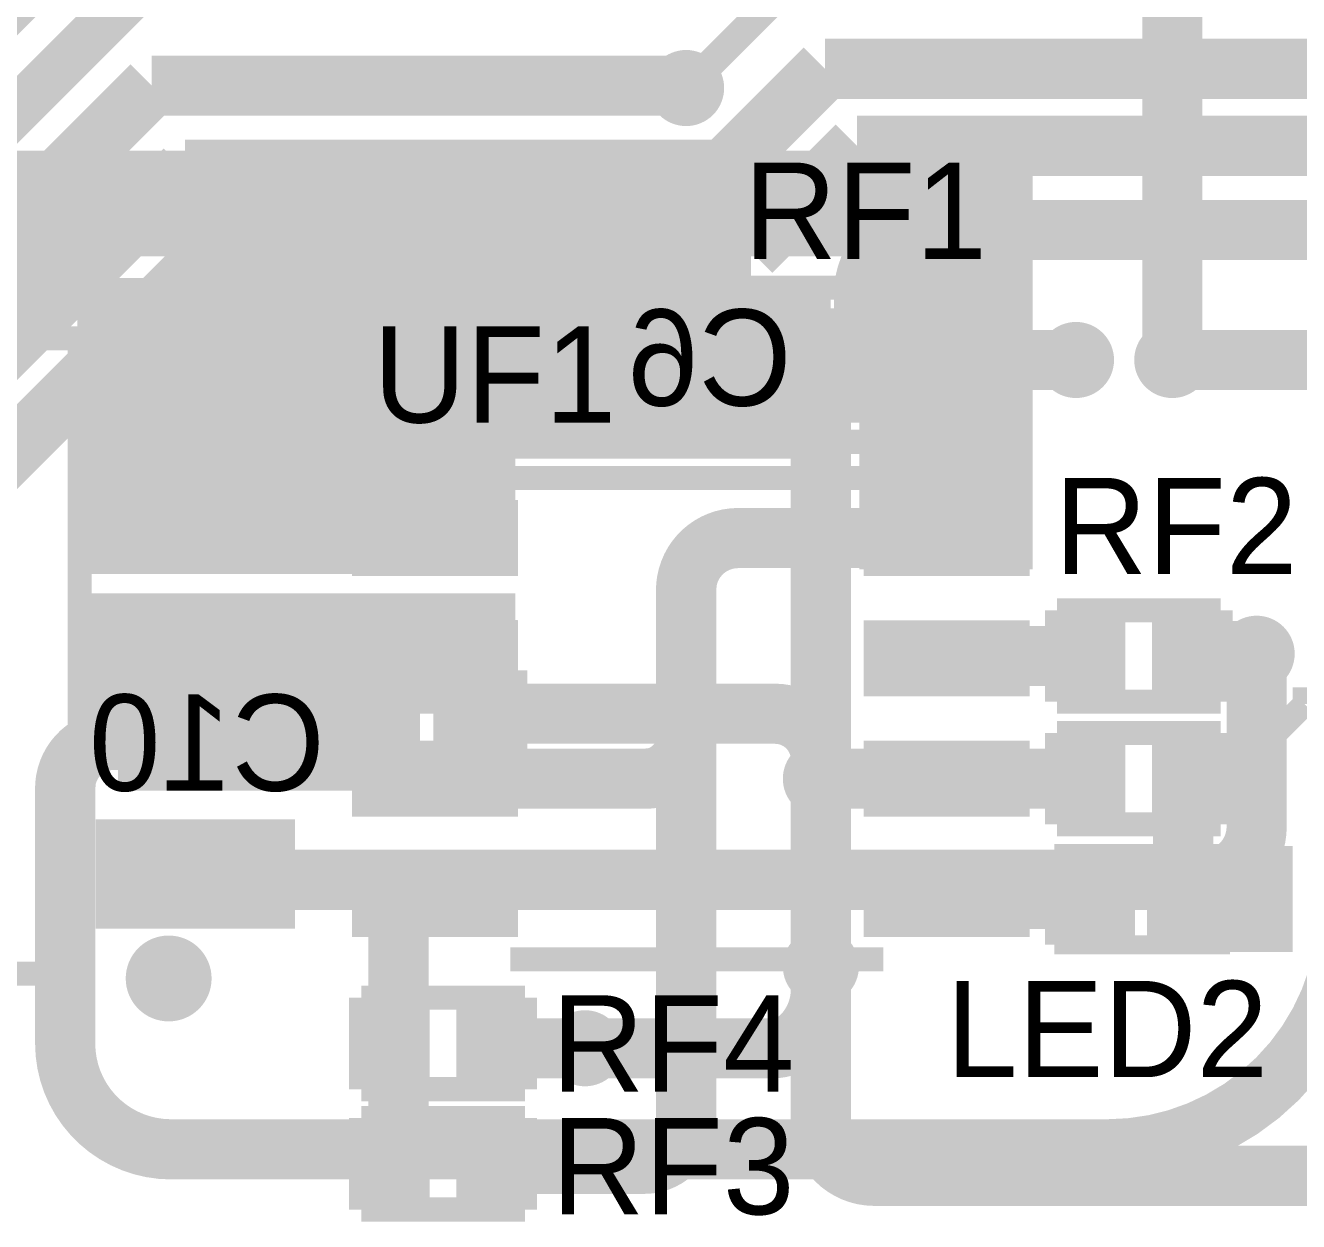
# Model space of a CAD drawing. Header units: millimetres. Extents: x 2.38 to 5.41, y 1.88 to 4.71.
# Drawn here: x 4.212 to 4.741, y 2.772 to 3.269 of the extents above; entities that cross this region are included whole.
import ezdxf

# ---------------------------------------------------------------- set-up
doc = ezdxf.new("R2010")
doc.units = ezdxf.units.MM
doc.header["$MEASUREMENT"] = 0
for name, color, linetype in [('BottomLayer', 5, 'Continuous'), ('BottomOverlay', 54, 'Continuous'), ('BottomPaste', 16, 'Continuous'), ('BottomSolder', 6, 'Continuous'), ('MultiLayer', 9, 'Continuous'), ('TopLayer', 1, 'Continuous'), ('TopOverlay', 2, 'Continuous'), ('TopPaste', 8, 'Continuous'), ('TopSolder', 216, 'Continuous'), ('ViaHoleLayer', 16, 'Continuous')]:
    doc.layers.add(name, color=color, linetype=linetype)

# ---------------------------------------------------------------- blocks, each defined once
blk = doc.blocks.new('BQ2057WSNTR_32')
at = {"layer": 'TopLayer'}
for points in [[(-0.136811, 0.086811), (-0.136811, 0.063189), (-0.0757874, 0.086811), (-0.0757874, 0.063189)], [(0.0757874, 0.086811), (0.0757874, 0.063189), (0.136811, 0.086811), (0.136811, 0.063189)], [(-0.136811, 0.036811), (-0.136811, 0.013189), (-0.0757874, 0.036811), (-0.0757874, 0.013189)], [(0.0757874, 0.036811), (0.0757874, 0.013189), (0.136811, 0.036811), (0.136811, 0.013189)], [(-0.136811, -0.013189), (-0.136811, -0.036811), (-0.0757874, -0.013189), (-0.0757874, -0.036811)], [(0.0757874, -0.013189), (0.0757874, -0.036811), (0.136811, -0.013189), (0.136811, -0.036811)], [(-0.136811, -0.063189), (-0.136811, -0.086811), (-0.0757874, -0.063189), (-0.0757874, -0.086811)], [(0.0757874, -0.063189), (0.0757874, -0.086811), (0.136811, -0.063189), (0.136811, -0.086811)]]:
    blk.add_solid(points, dxfattribs=at)
at = {"layer": 'TopOverlay'}
for points, const_width in [([(-0.1149289, 0.102, 1), (-0.1290711, 0.102, 1)], 0.01), ([(-0.1315711, 0.102, 1), (-0.1265711, 0.102, 1)], 0.005), ([(-0.1174289, 0.102, 1), (-0.1124289, 0.102, 1)], 0.005)]:
    blk.add_lwpolyline(points, format="xyb", close=True, dxfattribs=dict(at, const_width=const_width))
at = {"layer": 'TopOverlay', "const_width": 0.01}
for points in [[(-0.075, 0.1), (0.08, 0.1)], [(-0.075, -0.1), (0.08, -0.1)]]:
    blk.add_lwpolyline(points, dxfattribs=at)
at = {"layer": 'TopPaste'}
for points in [[(-0.136811, 0.086811), (-0.136811, 0.063189), (-0.0757874, 0.086811), (-0.0757874, 0.063189)], [(0.0757874, 0.086811), (0.0757874, 0.063189), (0.136811, 0.086811), (0.136811, 0.063189)], [(-0.136811, 0.036811), (-0.136811, 0.013189), (-0.0757874, 0.036811), (-0.0757874, 0.013189)], [(0.0757874, 0.036811), (0.0757874, 0.013189), (0.136811, 0.036811), (0.136811, 0.013189)], [(-0.136811, -0.013189), (-0.136811, -0.036811), (-0.0757874, -0.013189), (-0.0757874, -0.036811)], [(0.0757874, -0.013189), (0.0757874, -0.036811), (0.136811, -0.013189), (0.136811, -0.036811)], [(-0.136811, -0.063189), (-0.136811, -0.086811), (-0.0757874, -0.063189), (-0.0757874, -0.086811)], [(0.0757874, -0.063189), (0.0757874, -0.086811), (0.136811, -0.063189), (0.136811, -0.086811)]]:
    blk.add_solid(points, dxfattribs=at)
at = {"layer": 'TopSolder'}
for points in [[(-0.140811, 0.090811), (-0.140811, 0.059189), (-0.0717874, 0.090811), (-0.0717874, 0.059189)], [(0.0717874, 0.090811), (0.0717874, 0.059189), (0.140811, 0.090811), (0.140811, 0.059189)], [(-0.140811, 0.040811), (-0.140811, 0.009189), (-0.0717874, 0.040811), (-0.0717874, 0.009189)], [(0.0717874, 0.040811), (0.0717874, 0.009189), (0.140811, 0.040811), (0.140811, 0.009189)], [(-0.140811, -0.009189), (-0.140811, -0.040811), (-0.0717874, -0.009189), (-0.0717874, -0.040811)], [(0.0717874, -0.009189), (0.0717874, -0.040811), (0.140811, -0.009189), (0.140811, -0.040811)], [(-0.140811, -0.059189), (-0.140811, -0.090811), (-0.0717874, -0.059189), (-0.0717874, -0.090811)], [(0.0717874, -0.059189), (0.0717874, -0.090811), (0.140811, -0.059189), (0.140811, -0.090811)]]:
    blk.add_solid(points, dxfattribs=at)
blk = doc.blocks.new('R__0402_81')
at = {"layer": 'TopLayer'}
for points in [[(-0.0095, -0.0125), (-0.0095, 0.0125), (-0.0275, -0.0125), (-0.0275, 0.0125)], [(0.0275, -0.0125), (0.0275, 0.0125), (0.0095, -0.0125), (0.0095, 0.0125)]]:
    blk.add_solid(points, dxfattribs=at)
at = {"layer": 'TopOverlay', "const_width": 0.01}
for points in [[(-0.034, -0.019), (-0.034, 0.019)], [(-0.034, 0.019), (0.034, 0.019)], [(0.034, -0.019), (0.034, 0.019)], [(-0.034, -0.019), (0.034, -0.019)]]:
    blk.add_lwpolyline(points, dxfattribs=at)
at = {"layer": 'TopPaste'}
for points in [[(-0.0095, -0.0125), (-0.0095, 0.0125), (-0.0275, -0.0125), (-0.0275, 0.0125)], [(0.0275, -0.0125), (0.0275, 0.0125), (0.0095, -0.0125), (0.0095, 0.0125)]]:
    blk.add_solid(points, dxfattribs=at)
at = {"layer": 'TopSolder'}
for points in [[(-0.0055, -0.0165), (-0.0055, 0.0165), (-0.0315, -0.0165), (-0.0315, 0.0165)], [(0.0315, -0.0165), (0.0315, 0.0165), (0.0055, -0.0165), (0.0055, 0.0165)]]:
    blk.add_solid(points, dxfattribs=at)
blk = doc.blocks.new('R__0402_82')
at = {"layer": 'TopLayer'}
for points in [[(-0.0095, -0.0125), (-0.0095, 0.0125), (-0.0275, -0.0125), (-0.0275, 0.0125)], [(0.0275, -0.0125), (0.0275, 0.0125), (0.0095, -0.0125), (0.0095, 0.0125)]]:
    blk.add_solid(points, dxfattribs=at)
at = {"layer": 'TopOverlay', "const_width": 0.01}
for points in [[(-0.034, -0.019), (-0.034, 0.019)], [(-0.034, 0.019), (0.034, 0.019)], [(0.034, -0.019), (0.034, 0.019)], [(-0.034, -0.019), (0.034, -0.019)]]:
    blk.add_lwpolyline(points, dxfattribs=at)
at = {"layer": 'TopPaste'}
for points in [[(-0.0095, -0.0125), (-0.0095, 0.0125), (-0.0275, -0.0125), (-0.0275, 0.0125)], [(0.0275, -0.0125), (0.0275, 0.0125), (0.0095, -0.0125), (0.0095, 0.0125)]]:
    blk.add_solid(points, dxfattribs=at)
at = {"layer": 'TopSolder'}
for points in [[(-0.0055, -0.0165), (-0.0055, 0.0165), (-0.0315, -0.0165), (-0.0315, 0.0165)], [(0.0315, -0.0165), (0.0315, 0.0165), (0.0055, -0.0165), (0.0055, 0.0165)]]:
    blk.add_solid(points, dxfattribs=at)
blk = doc.blocks.new('R__0402_83')
at = {"layer": 'TopLayer'}
for points in [[(-0.0095, -0.0125), (-0.0095, 0.0125), (-0.0275, -0.0125), (-0.0275, 0.0125)], [(0.0275, -0.0125), (0.0275, 0.0125), (0.0095, -0.0125), (0.0095, 0.0125)]]:
    blk.add_solid(points, dxfattribs=at)
at = {"layer": 'TopOverlay', "const_width": 0.01}
for points in [[(-0.034, 0.019), (-0.034, -0.019)], [(0.034, 0.019), (-0.034, 0.019)], [(0.034, 0.019), (0.034, -0.019)], [(0.034, -0.019), (-0.034, -0.019)]]:
    blk.add_lwpolyline(points, dxfattribs=at)
at = {"layer": 'TopPaste'}
for points in [[(-0.0095, -0.0125), (-0.0095, 0.0125), (-0.0275, -0.0125), (-0.0275, 0.0125)], [(0.0275, -0.0125), (0.0275, 0.0125), (0.0095, -0.0125), (0.0095, 0.0125)]]:
    blk.add_solid(points, dxfattribs=at)
at = {"layer": 'TopSolder'}
for points in [[(-0.0055, -0.0165), (-0.0055, 0.0165), (-0.0315, -0.0165), (-0.0315, 0.0165)], [(0.0315, -0.0165), (0.0315, 0.0165), (0.0055, -0.0165), (0.0055, 0.0165)]]:
    blk.add_solid(points, dxfattribs=at)
blk = doc.blocks.new('RES_0805_84')
at = {"layer": 'TopLayer'}
for points in [[(-0.06, -0.025), (-0.02, -0.025), (-0.06, 0.025), (-0.02, 0.025)], [(0.02, -0.025), (0.06, -0.025), (0.02, 0.025), (0.06, 0.025)]]:
    blk.add_solid(points, dxfattribs=at)
at = {"layer": 'TopOverlay', "const_width": 0.01}
for points in [[(-0.067, 0.032), (0.067, 0.032)], [(-0.067, -0.032), (-0.067, 0.032)], [(0.067, -0.032), (0.067, 0.032)], [(-0.067, -0.032), (0.067, -0.032)]]:
    blk.add_lwpolyline(points, dxfattribs=at)
at = {"layer": 'TopPaste'}
for points in [[(-0.06, -0.025), (-0.02, -0.025), (-0.06, 0.025), (-0.02, 0.025)], [(0.02, -0.025), (0.06, -0.025), (0.02, 0.025), (0.06, 0.025)]]:
    blk.add_solid(points, dxfattribs=at)
at = {"layer": 'TopSolder'}
for points in [[(-0.064, -0.029), (-0.016, -0.029), (-0.064, 0.029), (-0.016, 0.029)], [(0.016, -0.029), (0.064, -0.029), (0.016, 0.029), (0.064, 0.029)]]:
    blk.add_solid(points, dxfattribs=at)
blk = doc.blocks.new('R__0402_110')
at = {"layer": 'TopLayer'}
for points in [[(-0.0095, -0.0125), (-0.0095, 0.0125), (-0.0275, -0.0125), (-0.0275, 0.0125)], [(0.0275, -0.0125), (0.0275, 0.0125), (0.0095, -0.0125), (0.0095, 0.0125)]]:
    blk.add_solid(points, dxfattribs=at)
at = {"layer": 'TopOverlay', "const_width": 0.01}
for points in [[(-0.034, 0.019), (-0.034, -0.019)], [(0.034, 0.019), (-0.034, 0.019)], [(0.034, 0.019), (0.034, -0.019)], [(0.034, -0.019), (-0.034, -0.019)]]:
    blk.add_lwpolyline(points, dxfattribs=at)
at = {"layer": 'TopPaste'}
for points in [[(-0.0095, -0.0125), (-0.0095, 0.0125), (-0.0275, -0.0125), (-0.0275, 0.0125)], [(0.0275, -0.0125), (0.0275, 0.0125), (0.0095, -0.0125), (0.0095, 0.0125)]]:
    blk.add_solid(points, dxfattribs=at)
at = {"layer": 'TopSolder'}
for points in [[(-0.0055, -0.0165), (-0.0055, 0.0165), (-0.0315, -0.0165), (-0.0315, 0.0165)], [(0.0315, -0.0165), (0.0315, 0.0165), (0.0055, -0.0165), (0.0055, 0.0165)]]:
    blk.add_solid(points, dxfattribs=at)
blk = doc.blocks.new('NZT660A_116')
at = {"layer": 'TopLayer'}
for points in [[(-0.0639764, 0.0826773), (0.0639764, 0.0826773), (-0.0639764, 0.1574803), (0.0639764, 0.1574803)], [(-0.109252, -0.1574802), (-0.0718504, -0.1574802), (-0.109252, -0.0826772), (-0.0718504, -0.0826772)], [(-0.0187008, -0.1574802), (0.0187008, -0.1574802), (-0.0187008, -0.0826772), (0.0187008, -0.0826772)], [(0.0718504, -0.1574802), (0.109252, -0.1574802), (0.0718504, -0.0826772), (0.109252, -0.0826772)]]:
    blk.add_solid(points, dxfattribs=at)
at = {"layer": 'TopOverlay', "const_width": 0.01}
for points in [[(-0.132, 0.071), (-0.132, -0.072)], [(-0.132, 0.071), (0.132, 0.071)], [(0.132, 0.071), (0.132, -0.072)], [(-0.132, -0.072), (0.132, -0.072)]]:
    blk.add_lwpolyline(points, dxfattribs=at)
at = {"layer": 'TopOverlay'}
for points, const_width in [([(-0.126, -0.109, 1), (-0.142, -0.109, 1)], 0.019685), ([(-0.1469212, -0.109, 1), (-0.1370788, -0.109, 1)], 0.0098425), ([(-0.1309212, -0.109, 1), (-0.1210788, -0.109, 1)], 0.0098425)]:
    blk.add_lwpolyline(points, format="xyb", close=True, dxfattribs=dict(at, const_width=const_width))
at = {"layer": 'TopPaste'}
for points in [[(-0.0639764, 0.0826773), (0.0639764, 0.0826773), (-0.0639764, 0.1574803), (0.0639764, 0.1574803)], [(-0.109252, -0.1574802), (-0.0718504, -0.1574802), (-0.109252, -0.0826772), (-0.0718504, -0.0826772)], [(-0.0187008, -0.1574802), (0.0187008, -0.1574802), (-0.0187008, -0.0826772), (0.0187008, -0.0826772)], [(0.0718504, -0.1574802), (0.109252, -0.1574802), (0.0718504, -0.0826772), (0.109252, -0.0826772)]]:
    blk.add_solid(points, dxfattribs=at)
at = {"layer": 'TopSolder'}
for points in [[(-0.0679764, 0.0786773), (0.0679764, 0.0786773), (-0.0679764, 0.1614803), (0.0679764, 0.1614803)], [(-0.113252, -0.1614802), (-0.0678504, -0.1614802), (-0.113252, -0.0786772), (-0.0678504, -0.0786772)], [(-0.0227008, -0.1614802), (0.0227008, -0.1614802), (-0.0227008, -0.0786772), (0.0227008, -0.0786772)], [(0.0678504, -0.1614802), (0.113252, -0.1614802), (0.0678504, -0.0786772), (0.113252, -0.0786772)]]:
    blk.add_solid(points, dxfattribs=at)
blk = doc.blocks.new('LED_0402_132')
at = {"layer": 'TopLayer'}
for points in [[(-0.0309055, -0.0141732), (-0.0064961, -0.0141732), (-0.0309055, 0.0141732), (-0.0064961, 0.0141732)], [(0.0064961, -0.0141732), (0.0309055, -0.0141732), (0.0064961, 0.0141732), (0.0309055, 0.0141732)]]:
    blk.add_solid(points, dxfattribs=at)
at = {"layer": 'TopOverlay', "const_width": 0.007874}
for points in [[(-0.036, -0.019), (-0.036, 0.019)], [(-0.036, 0.019), (0.037, 0.019)], [(0.037, -0.019), (0.037, 0.019)], [(-0.036, -0.019), (0.037, -0.019)]]:
    blk.add_lwpolyline(points, dxfattribs=at)
at = {"layer": 'TopOverlay'}
blk.add_solid([(0.037, -0.022), (0.063, -0.022), (0.037, 0.022), (0.063, 0.022)], dxfattribs=at)
at = {"layer": 'TopPaste'}
for points in [[(-0.0309055, -0.0141732), (-0.0064961, -0.0141732), (-0.0309055, 0.0141732), (-0.0064961, 0.0141732)], [(0.0064961, -0.0141732), (0.0309055, -0.0141732), (0.0064961, 0.0141732), (0.0309055, 0.0141732)]]:
    blk.add_solid(points, dxfattribs=at)
at = {"layer": 'TopSolder'}
for points in [[(-0.0349055, -0.0181732), (-0.0024961, -0.0181732), (-0.0349055, 0.0181732), (-0.0024961, 0.0181732)], [(0.0024961, -0.0181732), (0.0349055, -0.0181732), (0.0024961, 0.0181732), (0.0349055, 0.0181732)]]:
    blk.add_solid(points, dxfattribs=at)
blk = doc.blocks.new('C__0402_B_181')
at = {"layer": 'BottomLayer'}
for points in [[(-0.0275, 0.0125), (-0.0275, -0.0125), (-0.0095, 0.0125), (-0.0095, -0.0125)], [(0.0095, 0.0125), (0.0095, -0.0125), (0.0275, 0.0125), (0.0275, -0.0125)]]:
    blk.add_solid(points, dxfattribs=at)
at = {"layer": 'BottomOverlay', "const_width": 0.01}
for points in [[(-0.034, -0.0185), (-0.034, 0.019)], [(-0.034, 0.019), (0.034, 0.019)], [(0.034, -0.0185), (0.034, 0.019)], [(-0.034, -0.0185), (0.034, -0.0185)]]:
    blk.add_lwpolyline(points, dxfattribs=at)
at = {"layer": 'BottomPaste'}
for points in [[(-0.0275, 0.0125), (-0.0275, -0.0125), (-0.0095, 0.0125), (-0.0095, -0.0125)], [(0.0095, 0.0125), (0.0095, -0.0125), (0.0275, 0.0125), (0.0275, -0.0125)]]:
    blk.add_solid(points, dxfattribs=at)
at = {"layer": 'BottomSolder'}
for points in [[(-0.0315, 0.0165), (-0.0315, -0.0165), (-0.0055, 0.0165), (-0.0055, -0.0165)], [(0.0055, 0.0165), (0.0055, -0.0165), (0.0315, 0.0165), (0.0315, -0.0165)]]:
    blk.add_solid(points, dxfattribs=at)
blk = doc.blocks.new('C__0402_B_182')
at = {"layer": 'BottomLayer'}
for points in [[(-0.0275, 0.0125), (-0.0275, -0.0125), (-0.0095, 0.0125), (-0.0095, -0.0125)], [(0.0095, 0.0125), (0.0095, -0.0125), (0.0275, 0.0125), (0.0275, -0.0125)]]:
    blk.add_solid(points, dxfattribs=at)
at = {"layer": 'BottomOverlay', "const_width": 0.01}
for points in [[(-0.034, 0.019), (-0.034, -0.0185)], [(0.034, 0.019), (-0.034, 0.019)], [(0.034, 0.019), (0.034, -0.0185)], [(0.034, -0.0185), (-0.034, -0.0185)]]:
    blk.add_lwpolyline(points, dxfattribs=at)
at = {"layer": 'BottomPaste'}
for points in [[(-0.0275, 0.0125), (-0.0275, -0.0125), (-0.0095, 0.0125), (-0.0095, -0.0125)], [(0.0095, 0.0125), (0.0095, -0.0125), (0.0275, 0.0125), (0.0275, -0.0125)]]:
    blk.add_solid(points, dxfattribs=at)
at = {"layer": 'BottomSolder'}
for points in [[(-0.0315, 0.0165), (-0.0315, -0.0165), (-0.0055, 0.0165), (-0.0055, -0.0165)], [(0.0055, 0.0165), (0.0055, -0.0165), (0.0315, 0.0165), (0.0315, -0.0165)]]:
    blk.add_solid(points, dxfattribs=at)

msp = doc.modelspace()

# ---------------------------------------------------------------- linework, layer by layer
at = {"layer": 'BottomLayer'}
for points, const_width in [([(3.959811, 3.029811), (4.238, 3.308)], 0.02), ([(3.976, 3.001), (4.256, 3.281)], 0.02), ([(4.5027452, 3.209), (4.5447452, 3.251)], 0.025), ([(4.5447452, 3.251), (4.767, 3.251)], 0.025), ([(4.1465, 3.1255), (4.265, 3.244)], 0.025), ([(4.265, 3.244), (4.486, 3.244)], 0.025), ([(4.486, 3.244), (4.487, 3.243)], 0.025), ([(4.514, 3.175), (4.558, 3.219)], 0.025), ([(4.558, 3.219), (4.781, 3.219)], 0.025), ([(4.161, 3.0912548), (4.2787452, 3.209)], 0.025), ([(4.2787452, 3.209), (4.5027452, 3.209)], 0.025), ([(4.587, 3.184), (4.847, 3.184)], 0.025), ([(4.193, 3.078), (4.29, 3.175)], 0.025), ([(4.29, 3.175), (4.514, 3.175)], 0.025), ([(4.561, 3.128), (4.561, 3.158)], 0.025), ([(4.5987144, 3.1295321), (4.599, 3.1297321)], 0.025), ([(4.599, 3.1297321), (4.599316, 3.1298794)], 0.025), ([(4.599316, 3.1298794), (4.5996527, 3.1299696)], 0.025), ([(4.5996527, 3.1299696), (4.6, 3.13)], 0.025), ([(4.6, 3.13), (4.649, 3.13)], 0.025), ([(4.689, 3.13), (4.841, 3.13)], 0.025), ([(4.598, 3.128), (4.5980304, 3.1283473)], 0.025), ([(4.5980304, 3.1283473), (4.5981206, 3.128684)], 0.025), ([(4.5981206, 3.128684), (4.5982679, 3.129)], 0.025), ([(4.5982679, 3.129), (4.5984679, 3.1292856)], 0.025), ([(4.543, 2.964), (4.543, 3.11)], 0.025), ([(4.724063, 2.936), (4.724063, 3.007937)], 0.025), ([(4.396, 2.983), (4.524, 2.983)], 0.025), ([(4.2491544, 2.9721544), (4.286, 2.9721544)], 0.025), ([(4.2491544, 2.9721544), (4.2491545, 2.9721543)], 0.025), ([(4.543, 2.956), (4.543, 2.964)], 0.025), ([(4.229, 2.952), (4.2293062, 2.9554998)], 0.025), ([(4.229, 2.846), (4.229, 2.952)], 0.025), ([(4.275, 2.914), (4.702063, 2.914)], 0.025), ([(4.543, 2.8683137), (4.543, 2.878)], 0.025), ([(4.445, 2.844), (4.5229289, 2.844)], 0.025), ([(4.273, 2.802), (4.662, 2.802)], 0.025)]:
    msp.add_lwpolyline(points, dxfattribs=dict(at, const_width=const_width))
for points, const_width in [([(4.4810945, 3.243, 1), (4.4929055, 3.243, 1)], 0.011811), ([(4.58075, 3.184, 1), (4.59325, 3.184, 1)], 0.0125), ([(4.55475, 3.158, 1), (4.56725, 3.158, 1)], 0.0125), ([(4.59275, 3.1297321, 1), (4.60525, 3.1297321, 1)], 0.0125), ([(4.59275, 3.1297321, 1), (4.60525, 3.1297321, 1)], 0.0125), ([(4.593066, 3.1298794, 1), (4.605566, 3.1298794, 1)], 0.0125), ([(4.593066, 3.1298794, 1), (4.605566, 3.1298794, 1)], 0.0125), ([(4.5934027, 3.1299696, 1), (4.6059027, 3.1299696, 1)], 0.0125), ([(4.5934027, 3.1299696, 1), (4.6059027, 3.1299696, 1)], 0.0125), ([(4.59375, 3.13, 1), (4.60625, 3.13, 1)], 0.0125), ([(4.55475, 3.128, 1), (4.56725, 3.128, 1)], 0.0125), ([(4.59175, 3.128, 1), (4.60425, 3.128, 1)], 0.0125), ([(4.5917804, 3.1283473, 1), (4.6042804, 3.1283473, 1)], 0.0125), ([(4.5917804, 3.1283473, 1), (4.6042804, 3.1283473, 1)], 0.0125), ([(4.5918706, 3.128684, 1), (4.6043706, 3.128684, 1)], 0.0125), ([(4.5918706, 3.128684, 1), (4.6043706, 3.128684, 1)], 0.0125), ([(4.5920179, 3.129, 1), (4.6045179, 3.129, 1)], 0.0125), ([(4.5920179, 3.129, 1), (4.6045179, 3.129, 1)], 0.0125), ([(4.5922179, 3.1292856, 1), (4.6047179, 3.1292856, 1)], 0.0125), ([(4.5922179, 3.1292856, 1), (4.6047179, 3.1292856, 1)], 0.0125), ([(4.5924644, 3.1295321, 1), (4.6049644, 3.1295321, 1)], 0.0125), ([(4.5924644, 3.1295321, 1), (4.6049644, 3.1295321, 1)], 0.0125), ([(4.6430945, 3.13, 1), (4.6549055, 3.13, 1)], 0.011811), ([(4.6830945, 3.13, 1), (4.6949055, 3.13, 1)], 0.011811), ([(4.53675, 3.11, 1), (4.54925, 3.11, 1)], 0.0125), ([(4.3160945, 3.008, 1), (4.3279055, 3.008, 1)], 0.011811), ([(4.7181575, 3.007937, 1), (4.7299685, 3.007937, 1)], 0.011811), ([(4.51775, 2.983, 1), (4.53025, 2.983, 1)], 0.0125), ([(4.2429044, 2.9721544, 1), (4.2554044, 2.9721544, 1)], 0.0125), ([(4.53675, 2.964, 1), (4.54925, 2.964, 1)], 0.0125), ([(4.2230562, 2.9554998, 1), (4.2355562, 2.9554998, 1)], 0.0125), ([(4.2230562, 2.9554998, 1), (4.2355562, 2.9554998, 1)], 0.0125), ([(4.5370945, 2.956, 1), (4.5489055, 2.956, 1)], 0.011811), ([(4.22275, 2.952, 1), (4.23525, 2.952, 1)], 0.0125), ([(4.717813, 2.936, 1), (4.730313, 2.936, 1)], 0.0125), ([(4.26875, 2.914, 1), (4.28125, 2.914, 1)], 0.0125), ([(4.2709232, 2.9161732, 1), (4.2834232, 2.9161732, 1)], 0.0125), ([(4.2712677, 2.9161732, 1), (4.2830787, 2.9161732, 1)], 0.011811), ([(4.695813, 2.914, 1), (4.708313, 2.914, 1)], 0.0125), ([(4.5370945, 2.878, 1), (4.5489055, 2.878, 1)], 0.011811), ([(4.53675, 2.8683137, 1), (4.54925, 2.8683137, 1)], 0.0125), ([(4.22275, 2.846, 1), (4.23525, 2.846, 1)], 0.0125), ([(4.5166789, 2.844, 1), (4.5291789, 2.844, 1)], 0.0125), ([(4.52875, 2.849, 1), (4.54125, 2.849, 1)], 0.0125), ([(4.52875, 2.849, 1), (4.54125, 2.849, 1)], 0.0125), ([(4.4390945, 2.844, 1), (4.4509055, 2.844, 1)], 0.011811), ([(4.26675, 2.802, 1), (4.27925, 2.802, 1)], 0.0125), ([(4.65575, 2.802, 1), (4.66825, 2.802, 1)], 0.0125)]:
    msp.add_lwpolyline(points, format="xyb", close=True, dxfattribs=dict(at, const_width=const_width))
at = {"layer": 'BottomLayer', "const_width": 0.025}
for points in [[(4.561, 3.158, -0.4142135623730951), (4.587, 3.184)], [(4.5987144, 3.1295321, -0.0436655059437776), (4.599, 3.1297321)], [(4.599, 3.1297321, -0.0436632359034003), (4.599316, 3.1298794)], [(4.599316, 3.1298794, -0.0436547828545922), (4.5996527, 3.1299696)], [(4.5996527, 3.1299696, -0.0436617296472193), (4.6, 3.13)], [(4.543, 3.11, -0.4142135623730951), (4.561, 3.128)], [(4.598, 3.128, -0.0436617296472195), (4.5980304, 3.1283473)], [(4.5980304, 3.1283473, -0.043654782854592), (4.5981206, 3.128684)], [(4.5981206, 3.128684, -0.0436632359034003), (4.5982679, 3.129)], [(4.5982679, 3.129, -0.0436655059437776), (4.5984679, 3.1292856)], [(4.5984679, 3.1292856, -0.043657977484647), (4.5987144, 3.1295321)], [(4.524, 2.983, -0.4142135623730951), (4.543, 2.964)], [(4.2293062, 2.9554998, -0.3639698632156241), (4.2491544, 2.9721544)], [(4.229, 2.952, -0.043661271179046), (4.2293062, 2.9554998)], [(4.724063, 2.936, -0.4142135623730951), (4.702063, 2.914)], [(4.2771732, 2.9161732, -0.4142135623730951), (4.275, 2.914)], [(4.762, 2.902, -0.4142135623730951), (4.662, 2.802)], [(4.543, 2.8683137, -0.198912367379658), (4.535, 2.849)], [(4.273, 2.802, -0.4142135623730951), (4.229, 2.846)], [(4.535, 2.849, -0.198912367379658), (4.5229289, 2.844)]]:
    msp.add_lwpolyline(points, format="xyb", dxfattribs=at)
at = {"layer": 'BottomLayer'}
for points in [[(4.251, 2.951), (4.373, 2.951), (4.251, 3.021), (4.373, 3.021)], [(4.382, 2.951), (4.417, 2.951), (4.382, 3.022), (4.417, 3.022)]]:
    msp.add_solid(points, dxfattribs=at)
at = {"layer": 'BottomSolder', "const_width": 0.015811}
for points in [[(4.4790945, 3.243, 1), (4.4949055, 3.243, 1)], [(4.6410945, 3.13, 1), (4.6569055, 3.13, 1)], [(4.6810945, 3.13, 1), (4.6969055, 3.13, 1)], [(4.3140945, 3.008, 1), (4.3299055, 3.008, 1)], [(4.7161575, 3.007937, 1), (4.7319685, 3.007937, 1)], [(4.5350945, 2.956, 1), (4.5509055, 2.956, 1)], [(4.2692677, 2.9161732, 1), (4.2850787, 2.9161732, 1)], [(4.5350945, 2.878, 1), (4.5509055, 2.878, 1)], [(4.4370945, 2.844, 1), (4.4529055, 2.844, 1)]]:
    msp.add_lwpolyline(points, format="xyb", close=True, dxfattribs=at)
at = {"layer": 'MultiLayer', "const_width": 0.011811}
for points in [[(4.4810945, 3.243, 1), (4.4929055, 3.243, 1)], [(4.6430945, 3.13, 1), (4.6549055, 3.13, 1)], [(4.6830945, 3.13, 1), (4.6949055, 3.13, 1)], [(4.3160945, 3.008, 1), (4.3279055, 3.008, 1)], [(4.7181575, 3.007937, 1), (4.7299685, 3.007937, 1)], [(4.5370945, 2.956, 1), (4.5489055, 2.956, 1)], [(4.2712677, 2.9161732, 1), (4.2830787, 2.9161732, 1)], [(4.5370945, 2.878, 1), (4.5489055, 2.878, 1)], [(4.4390945, 2.844, 1), (4.4509055, 2.844, 1)]]:
    msp.add_lwpolyline(points, format="xyb", close=True, dxfattribs=at)
at = {"layer": 'TopLayer'}
for points, const_width in [([(4.689, 3.13), (4.689, 3.311)], 0.025), ([(4.487, 3.243), (4.536, 3.292)], 0.012), ([(4.5996527, 3.1299696), (4.6, 3.13)], 0.025), ([(4.6, 3.13), (4.649, 3.13)], 0.025), ([(4.689, 3.129), (4.689, 3.13)], 0.025), ([(4.598, 3.128), (4.5980304, 3.1283473)], 0.025), ([(4.5085911, 3.056), (4.5952992, 3.056)], 0.025), ([(4.5085911, 3.0559999), (4.5085911, 3.056)], 0.025), ([(4.487, 3.0344089), (4.487328, 3.0381582)], 0.025), ([(4.487, 2.973), (4.487, 3.0344089)], 0.025), ([(4.695563, 3.009), (4.723, 3.009)], 0.025), ([(4.5962992, 3.007), (4.656563, 3.007)], 0.025), ([(4.4867417, 2.970048), (4.487, 2.973)], 0.025), ([(4.487, 2.8133278), (4.487, 2.973)], 0.025), ([(4.3827008, 2.956), (4.47, 2.956)], 0.025), ([(4.47, 2.956), (4.472952, 2.9562583)], 0.025), ([(4.543, 2.956), (4.5952992, 2.956)], 0.025), ([(4.543, 2.878), (4.543, 2.956)], 0.025), ([(4.5952992, 2.956), (4.656563, 2.956)], 0.025), ([(4.693563, 2.9071378), (4.693563, 2.956)], 0.025), ([(4.2771732, 2.9161732), (4.2771732, 2.9164488)], 0.025), ([(4.5952992, 2.906), (4.6572992, 2.906)], 0.025), ([(4.3675, 2.846), (4.3675, 2.901)], 0.025), ([(4.543, 2.8131652), (4.543, 2.877)], 0.025), ([(4.3675, 2.796), (4.3675, 2.846)], 0.025), ([(4.4065, 2.844), (4.445, 2.844)], 0.025), ([(4.4867368, 2.8103189), (4.487, 2.8133278)], 0.025), ([(4.4045, 2.796), (4.4696722, 2.796)], 0.025), ([(4.4696722, 2.796), (4.4726811, 2.7962632)], 0.025), ([(4.565, 2.791), (4.5651652, 2.791)], 0.025), ([(4.5651652, 2.791), (4.7867008, 2.791)], 0.025)]:
    msp.add_lwpolyline(points, dxfattribs=dict(at, const_width=const_width))
for points, const_width in [([(4.4810945, 3.243, 1), (4.4929055, 3.243, 1)], 0.011811), ([(4.5934027, 3.1299696, 1), (4.6059027, 3.1299696, 1)], 0.0125), ([(4.5934027, 3.1299696, 1), (4.6059027, 3.1299696, 1)], 0.0125), ([(4.59375, 3.13, 1), (4.60625, 3.13, 1)], 0.0125), ([(4.59175, 3.128, 1), (4.60425, 3.128, 1)], 0.0125), ([(4.5917804, 3.1283473, 1), (4.6042804, 3.1283473, 1)], 0.0125), ([(4.5917804, 3.1283473, 1), (4.6042804, 3.1283473, 1)], 0.0125), ([(4.6430945, 3.13, 1), (4.6549055, 3.13, 1)], 0.011811), ([(4.6830945, 3.13, 1), (4.6949055, 3.13, 1)], 0.011811), ([(4.5023411, 3.056, 1), (4.5148411, 3.056, 1)], 0.0125), ([(4.48075, 3.0344089, 1), (4.49325, 3.0344089, 1)], 0.0125), ([(4.481078, 3.0381582, 1), (4.493578, 3.0381582, 1)], 0.0125), ([(4.481078, 3.0381582, 1), (4.493578, 3.0381582, 1)], 0.0125), ([(4.689313, 3.009, 1), (4.701813, 3.009, 1)], 0.0125), ([(4.71675, 3.009, 1), (4.72925, 3.009, 1)], 0.0125), ([(4.717813, 3.007937, 1), (4.730313, 3.007937, 1)], 0.0125), ([(4.3160945, 3.008, 1), (4.3279055, 3.008, 1)], 0.011811), ([(4.5890492, 3.006, 1), (4.6015492, 3.006, 1)], 0.0125), ([(4.5900492, 3.007, 1), (4.6025492, 3.007, 1)], 0.0125), ([(4.687313, 3.007, 1), (4.699813, 3.007, 1)], 0.0125), ([(4.7181575, 3.007937, 1), (4.7299685, 3.007937, 1)], 0.011811), ([(4.48075, 2.973, 1), (4.49325, 2.973, 1)], 0.0125), ([(4.4804917, 2.970048, 1), (4.4929917, 2.970048, 1)], 0.0125), ([(4.4804917, 2.970048, 1), (4.4929917, 2.970048, 1)], 0.0125), ([(4.46375, 2.956, 1), (4.47625, 2.956, 1)], 0.0125), ([(4.466702, 2.9562583, 1), (4.479202, 2.9562583, 1)], 0.0125), ([(4.466702, 2.9562583, 1), (4.479202, 2.9562583, 1)], 0.0125), ([(4.5370945, 2.956, 1), (4.5489055, 2.956, 1)], 0.011811), ([(4.2712677, 2.9161732, 1), (4.2830787, 2.9161732, 1)], 0.011811), ([(4.687313, 2.9071378, 1), (4.699813, 2.9071378, 1)], 0.0125), ([(4.6884508, 2.906, 1), (4.7009508, 2.906, 1)], 0.0125), ([(4.5370945, 2.878, 1), (4.5489055, 2.878, 1)], 0.011811), ([(4.39825, 2.846, 1), (4.41075, 2.846, 1)], 0.0125), ([(4.40025, 2.844, 1), (4.41275, 2.844, 1)], 0.0125), ([(4.4390945, 2.844, 1), (4.4509055, 2.844, 1)], 0.011811), ([(4.48075, 2.8133278, 1), (4.49325, 2.8133278, 1)], 0.0125), ([(4.53675, 2.8131652, 1), (4.54925, 2.8131652, 1)], 0.0125), ([(4.4804868, 2.8103189, 1), (4.4929868, 2.8103189, 1)], 0.0125), ([(4.4804868, 2.8103189, 1), (4.4929868, 2.8103189, 1)], 0.0125), ([(4.4634222, 2.796, 1), (4.4759222, 2.796, 1)], 0.0125), ([(4.4664311, 2.7962632, 1), (4.4789311, 2.7962632, 1)], 0.0125), ([(4.4664311, 2.7962632, 1), (4.4789311, 2.7962632, 1)], 0.0125), ([(4.55875, 2.7910006, 1), (4.57125, 2.7910006, 1)], 0.0125), ([(4.55875, 2.7910006, 1), (4.57125, 2.7910006, 1)], 0.0125), ([(4.5589152, 2.791, 1), (4.5714152, 2.791, 1)], 0.0125)]:
    msp.add_lwpolyline(points, format="xyb", close=True, dxfattribs=dict(at, const_width=const_width))
at = {"layer": 'TopLayer', "const_width": 0.025}
for points in [[(4.5980304, 3.1283473, -0.3152970622692591), (4.5996527, 3.1299696)], [(4.5996527, 3.1299696, -0.0436617296472193), (4.6, 3.13)], [(4.598, 3.128, -0.0436617296472195), (4.5980304, 3.1283473)], [(4.487328, 3.0381582, -0.3639696947847467), (4.5085911, 3.056)], [(4.487, 3.0344089, -0.0436614201908196), (4.487328, 3.0381582)], [(4.693563, 3.007, -0.4142135623730951), (4.695563, 3.009)], [(4.723, 3.009, -0.4142135623730951), (4.724063, 3.007937)], [(4.5952992, 3.006, -0.4142135623730951), (4.5962992, 3.007)], [(4.487, 2.973, -0.0436607482855477), (4.4867417, 2.970048)], [(4.4867417, 2.970048, -0.3152992160069759), (4.472952, 2.9562583)], [(4.472952, 2.9562583, -0.0436607482855479), (4.47, 2.956)], [(4.6947008, 2.906, -0.4142135623730951), (4.693563, 2.9071378)], [(4.4065, 2.844, -0.4142135623730951), (4.4045, 2.846)], [(4.487, 2.8133278, -0.0436602397437758), (4.4867368, 2.8103189)], [(4.565, 2.7910006, -0.4120323140276137), (4.543, 2.8131652)], [(4.4867368, 2.8103189, -0.3153003320753172), (4.4726811, 2.7962632)], [(4.4726811, 2.7962632, -0.0436602397437758), (4.4696722, 2.796)], [(4.5651652, 2.791, -0.0018632488356856), (4.565, 2.7910006)]]:
    msp.add_lwpolyline(points, format="xyb", dxfattribs=at)
at = {"layer": 'TopLayer'}
for points in [[(4.067, 3.173), (4.629, 3.173), (4.067, 3.217), (4.629, 3.217)], [(4.559, 3.043), (4.631, 3.043), (4.559, 3.217), (4.631, 3.217)], [(4.067, 3.147), (4.226, 3.147), (4.067, 3.216), (4.226, 3.216)], [(4.234, 3.041), (4.416, 3.041), (4.234, 3.164), (4.416, 3.164)], [(4.361, 3.089), (4.547, 3.089), (4.361, 3.164), (4.547, 3.164)], [(4.23, 2.983), (4.416, 2.983), (4.23, 3.033), (4.416, 3.033)]]:
    msp.add_solid(points, dxfattribs=at)
at = {"layer": 'TopOverlay', "const_width": 0.01}
for points in [[(4.744, 2.987), (4.744, 2.994)], [(4.721, 2.964), (4.744, 2.987)], [(4.721, 2.941), (4.721, 2.964)]]:
    msp.add_lwpolyline(points, dxfattribs=at)
at = {"layer": 'TopSolder', "const_width": 0.015811}
for points in [[(4.4790945, 3.243, 1), (4.4949055, 3.243, 1)], [(4.6410945, 3.13, 1), (4.6569055, 3.13, 1)], [(4.6810945, 3.13, 1), (4.6969055, 3.13, 1)], [(4.3140945, 3.008, 1), (4.3299055, 3.008, 1)], [(4.7161575, 3.007937, 1), (4.7319685, 3.007937, 1)], [(4.5350945, 2.956, 1), (4.5509055, 2.956, 1)], [(4.2692677, 2.9161732, 1), (4.2850787, 2.9161732, 1)], [(4.5350945, 2.878, 1), (4.5509055, 2.878, 1)], [(4.4370945, 2.844, 1), (4.4529055, 2.844, 1)]]:
    msp.add_lwpolyline(points, format="xyb", close=True, dxfattribs=at)
at = {"layer": 'ViaHoleLayer', "const_width": 0.0059055}
for points in [[(4.4840473, 3.243, 1), (4.4899527, 3.243, 1)], [(4.6460473, 3.13, 1), (4.6519527, 3.13, 1)], [(4.6860473, 3.13, 1), (4.6919527, 3.13, 1)], [(4.3190473, 3.008, 1), (4.3249527, 3.008, 1)], [(4.7211103, 3.007937, 1), (4.7270157, 3.007937, 1)], [(4.5400473, 2.956, 1), (4.5459527, 2.956, 1)], [(4.2742205, 2.9161732, 1), (4.2801259, 2.9161732, 1)], [(4.5400473, 2.878, 1), (4.5459527, 2.878, 1)], [(4.4420473, 2.844, 1), (4.4479527, 2.844, 1)]]:
    msp.add_lwpolyline(points, format="xyb", close=True, dxfattribs=at)

# ---------------------------------------------------------------- block references
for name, p in [('RES_0805_84', (4.558, 3.128)), ('BQ2057WSNTR_32', (4.489, 2.981))]:
    msp.add_blockref(name, p)
for name, p, rotation in [('C__0402_B_182', (4.5795, 3.128), 180), ('NZT660A_116', (4.163, 3.007), 90), ('R__0402_83', (4.675063, 3.007), 180), ('C__0402_B_181', (4.382, 2.982), 360), ('R__0402_110', (4.675063, 2.956), 180), ('LED_0402_132', (4.676, 2.906), 360), ('R__0402_81', (4.386, 2.846), 360), ('R__0402_82', (4.386, 2.796), 360)]:
    msp.add_blockref(name, p, dxfattribs=dict(rotation=rotation))

# ---------------------------------------------------------------- texts
at = {"layer": 'BottomOverlay', "text_generation_flag": 2}
for s, p in [('C6', (4.531, 3.111)), ('C10', (4.337, 2.951))]:
    msp.add_text(s, height=0.04, dxfattribs=at).set_placement(p)
at = {"layer": 'TopOverlay'}
for s, p in [('RF1', (4.511, 3.172)), ('UF1', (4.357, 3.104)), ('RF2', (4.64, 3.041)), ('LED2', (4.595, 2.832)), ('RF4', (4.431, 2.826)), ('RF3', (4.431, 2.775))]:
    msp.add_text(s, height=0.04, dxfattribs=at).set_placement(p)

doc.saveas('drawing.dxf')
